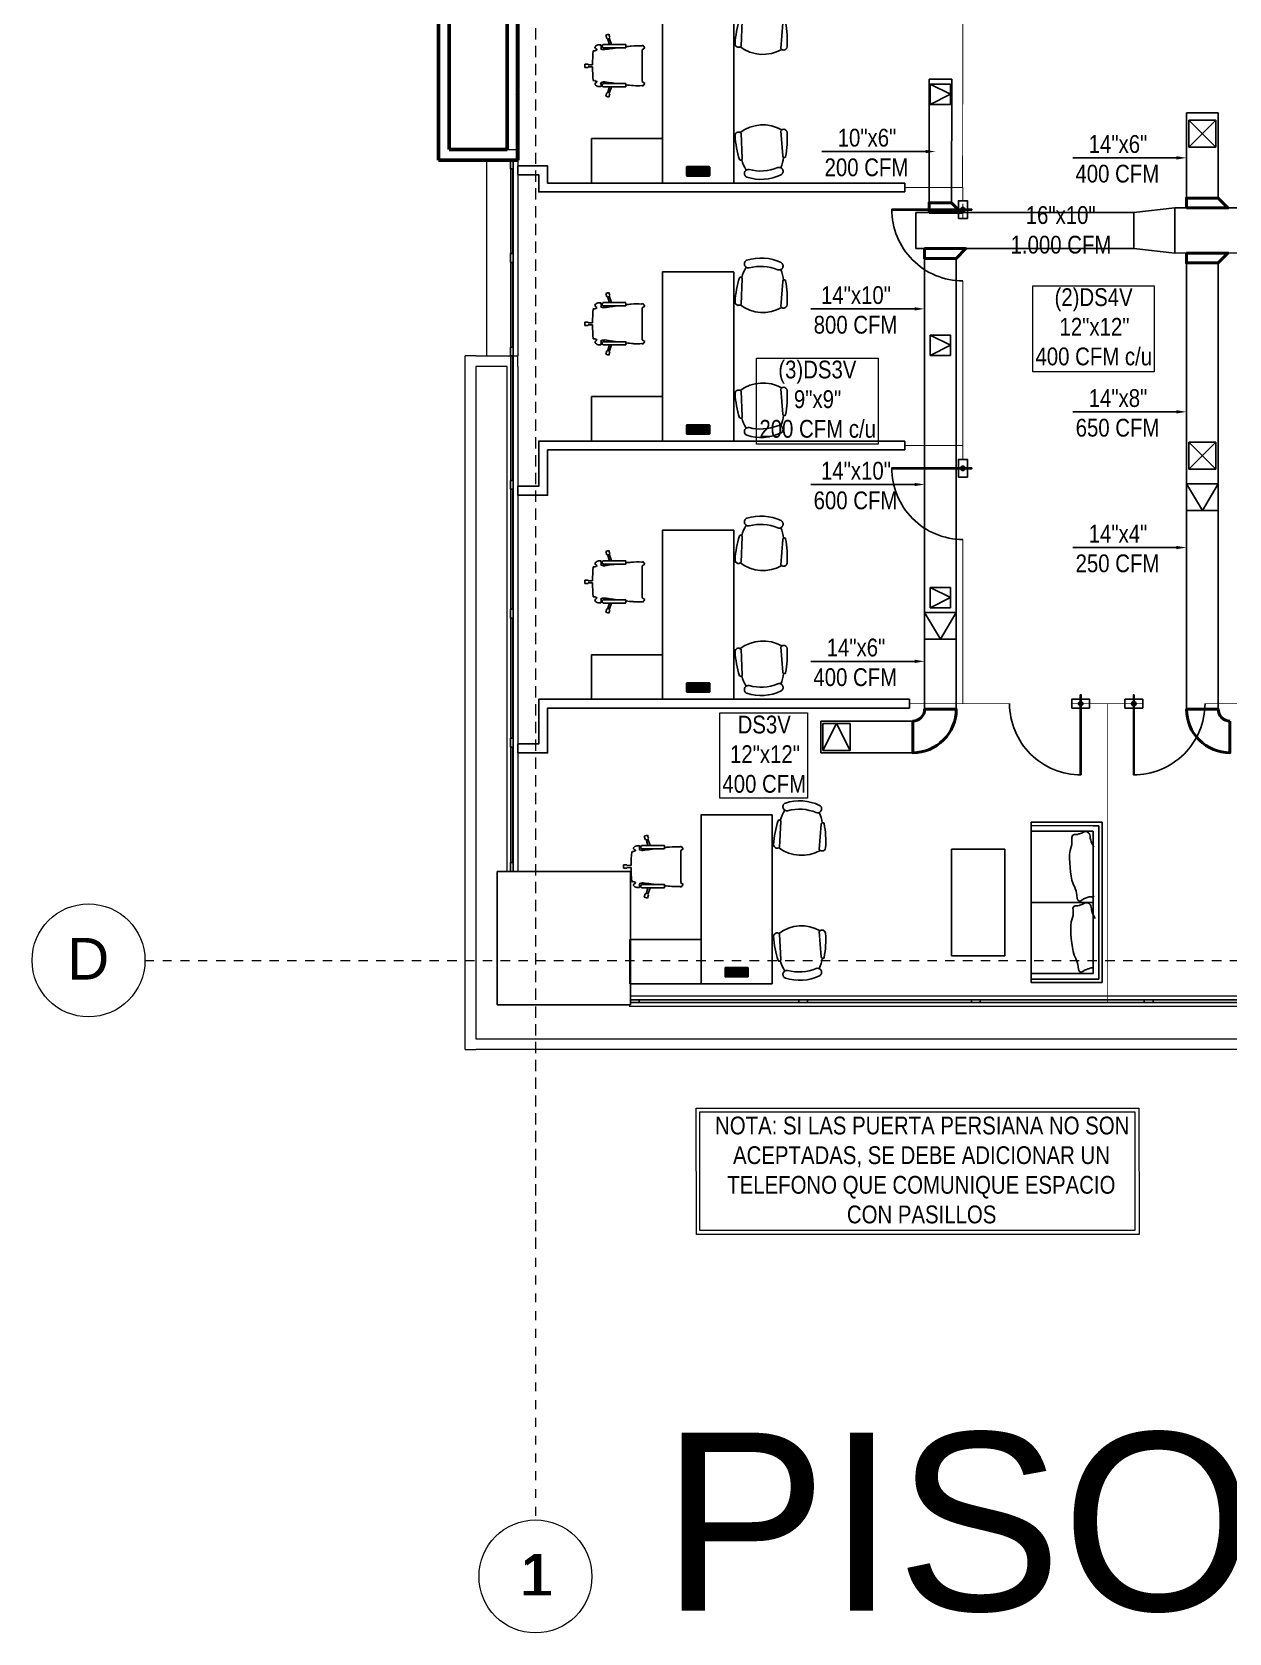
# Model space of a CAD drawing. Header units: inches. Extents: x -3 to 209, y -384 to 20.
# Drawn here: x 121.49 to 134.95, y -209.43 to -191.43 of the extents above; entities that cross this region are included whole.
import ezdxf
from ezdxf import colors
from ezdxf.entities.mleader import LeaderData, LeaderLine
from ezdxf.math import Vec2, Vec3

# ---------------------------------------------------------------- set-up
doc = ezdxf.new("R2010")
doc.units = ezdxf.units.IN
doc.header["$MEASUREMENT"] = 0
for name, pattern in [('Grid Line', [0.022225, 0.0127, -0.003175, 0.003175, -0.003175]), ('Grid Line 1_2_', [0.022225, 0.0127, -0.003175, 0.003175, -0.003175]), ('HIDDEN2', [0.1875, 0.125, -0.0625])]:
    doc.linetypes.add(name, pattern=pattern)
for name, color, linetype, lineweight in [('A-GLAZ-CURT', 253, 'Continuous', 9), ('A-GLAZ-CWMG', 253, 'Continuous', 9), ('A-WALL-PATT', 253, 'Continuous', 50), ('HVAC -Textos Rejillas', 2, 'Continuous', 9), ('HVAC -Textos Suministro', 7, 'Continuous', 9), ('HVAC Suministro', 5, 'Continuous', 40), ('S-COLS', 6, 'Continuous', 13), ('S-GRID', 253, 'Continuous', 9), ('S-GRID-IDEN', 253, 'Continuous', 9)]:
    doc.layers.add(name, color=color, linetype=linetype, lineweight=lineweight)
for name, color, linetype in [('A-WALL', 253, 'Continuous'), ('Arquitectura', 251, 'Continuous'), ('BASE PLAN$0$NBS-DARK', 253, 'Continuous'), ('BASE PLAN$0$NBS-HEAVY', 253, 'Continuous'), ('BASE PLAN$0$NDS-DOORS', 253, 'Continuous'), ('HVAC-Rejillas', 2, 'HIDDEN2'), ('HVAC-Suministro', 170, 'Continuous'), ('NFF-FURN', 253, 'Continuous')]:
    doc.layers.add(name, color=color, linetype=linetype)
doc.styles.add('Arial', font='arial.ttf', dxfattribs={"height": 0.225})
doc.styles.add('Arial Narrow', font='ARIALN.TTF', dxfattribs={"height": 0.00295})
doc.styles.add('Arial_1', font='arial.ttf', dxfattribs={"height": 0.553237})
doc.styles.get("Standard").update_dxf_attribs({"font": 'arial.ttf'})

# ---------------------------------------------------------------- blocks, each defined once
blk = doc.blocks.new('DS3')
at = {"linetype": 'ByBlock', "lineweight": -2, "ltscale": 25}
for p, q in [((-0.0127, 0.0127), (0, -0.0127)), ((-0.0127, -0.0127), (-0.0127, 0.0127)), ((-0.0127, 0.0127), (0.0127, 0.0127)), ((0, -0.0127), (0.0127, 0.0127)), ((0.0127, 0.0127), (0.0127, -0.0127)), ((0.0127, -0.0127), (-0.0127, -0.0127))]:
    blk.add_line(p, q, dxfattribs=at)
blk = doc.blocks.new('ds')
at = {"linetype": 'ByBlock', "lineweight": -2}
for p, q in [((-0.0127, -0.0127), (0.0127, 0.0127)), ((-0.0127, 0.0127), (0.0127, -0.0127)), ((-0.0127, -0.0127), (-0.0127, 0.0127)), ((-0.0127, 0.0127), (0.0127, 0.0127)), ((0.0127, 0.0127), (0.0127, -0.0127)), ((0.0127, -0.0127), (-0.0127, -0.0127))]:
    blk.add_line(p, q, dxfattribs=at)
blk = doc.blocks.new('*U61')
blk.add_lwpolyline([(-0.182, -0.0566), (-0.182, 0), (0, 0), (0.0566, -0.0566), (-0.182, -0.0566)])
blk = doc.blocks.new('*U112')
blk.add_lwpolyline([(-0.13, -0.0566), (-0.13, 0), (0, 0), (0.0566, -0.0566), (-0.13, -0.0566)])
blk = doc.blocks.new('08-Prisma_Desk with credenza support_160cm credenza unit - PM77-530586-ELECTRICAL FLOOR PLAN LEVEL 100')
at = {"layer": 'NFF-FURN', "linetype": 'ByBlock', "lineweight": -2}
for p, q in [((-0.852, 0.398), (-0.852, -0.398)), ((1.048, 0.4), (-0.85, 0.4)), ((1.05, 0.4), (1.048, 0.4)), ((1.05, 0.4), (1.05, -1.2)), ((0.866, 0.125), (0.866, -0.125)), ((0.967, 0.13), (0.871, 0.13)), ((0.879, -0.116), (0.879, 0.117)), ((0.88, 0.117), (0.958, 0.117)), ((0.881, 0.101), (0.881, 0.1)), ((0.881, 0.1), (0.958, 0.1)), ((0.881, 0.1), (0.888, 0.1)), ((0.881, -0.1), (0.881, 0.1)), ((0.957, 0.102), (0.882, 0.102)), ((0.888, -0.1), (0.888, 0.1)), ((0.89, 0.117), (0.948, 0.117)), ((0.89, 0.1), (0.898, 0.1)), ((0.89, -0.1), (0.89, 0.1)), ((0.898, 0.1), (0.898, -0.1)), ((0.9, 0.1), (0.908, 0.1)), ((0.9, -0.1), (0.9, 0.1)), ((0.908, -0.1), (0.908, 0.1)), ((0.91, 0.1), (0.918, 0.1)), ((0.91, -0.1), (0.91, 0.1)), ((0.918, -0.1), (0.918, 0.1)), ((0.92, 0.1), (0.928, 0.1)), ((0.92, -0.1), (0.92, 0.1)), ((0.928, -0.1), (0.928, 0.1)), ((0.93, 0.1), (0.938, 0.1)), ((0.93, -0.1), (0.93, 0.1)), ((0.938, -0.1), (0.938, 0.1)), ((0.94, 0.1), (0.948, 0.1)), ((0.94, -0.1), (0.94, 0.1)), ((0.948, -0.1), (0.948, 0.1)), ((0.95, 0.1), (0.958, 0.1)), ((0.95, -0.1), (0.95, 0.1)), ((0.958, 0.1), (0.958, 0.101)), ((0.958, 0.1), (0.958, -0.1)), ((0.959, 0.117), (0.959, -0.116)), ((0.972, -0.125), (0.972, 0.125)), ((0.871, -0.13), (0.967, -0.13)), ((0.958, -0.117), (0.88, -0.117)), ((0.958, -0.1), (0.881, -0.1)), ((0.881, -0.1), (0.881, -0.101)), ((0.888, -0.1), (0.881, -0.1)), ((0.882, -0.102), (0.957, -0.102)), ((0.898, -0.1), (0.89, -0.1)), ((0.948, -0.116), (0.89, -0.116)), ((0.908, -0.1), (0.9, -0.1)), ((0.918, -0.1), (0.91, -0.1)), ((0.928, -0.1), (0.92, -0.1)), ((0.938, -0.1), (0.93, -0.1)), ((0.948, -0.1), (0.94, -0.1)), ((0.958, -0.1), (0.95, -0.1)), ((0.958, -0.101), (0.958, -0.1)), ((-0.85, -0.4), (1.048, -0.4)), ((0.55, -0.4), (0.55, -1.2)), ((0.55, -1.2), (1.05, -1.2))]:
    blk.add_line(p, q, dxfattribs=at)
for centre, radius, start, end in [((-0.85, 0.398), 0.002, 90, 180), ((0.871, 0.125), 0.005, 90, 180), ((0.88, 0.117), 0.001, 90, 180), ((0.882, 0.101), 0.00097, 90, 180), ((0.939, 0.099), 0.0537, 162.5466, 176.8939), ((0.89, 0.115), 0.002, 90, 162.5466), ((0.948, 0.115), 0.002, 17.4534, 90), ((0.899, 0.099), 0.0537, 3.2156, 17.4534), ((0.957, 0.101), 0.000963, 0, 90), ((0.958, 0.117), 0.001, 0, 90), ((0.967, 0.125), 0.005, 0, 90), ((0.871, -0.125), 0.005, 180, 270), ((0.88, -0.116), 0.001, 180, 270), ((0.882, -0.101), 0.00097, 180, 270), ((0.939, -0.099), 0.0537, 183.1061, 197.4534), ((0.89, -0.115), 0.002, 197.4534, 270), ((0.948, -0.115), 0.002, 270, 342.5466), ((0.899, -0.099), 0.0537, 342.5466, 356.7844), ((0.957, -0.101), 0.000963, 270, 0), ((0.958, -0.116), 0.001, 270, 0), ((0.967, -0.125), 0.005, 270, 0), ((-0.85, -0.398), 0.002, 180, 270)]:
    blk.add_arc(centre, radius, start, end, dxfattribs=at)
blk = doc.blocks.new('Knoll_Studio_Maran_Gigi_Swivel_Chair - SILLA OPERATIVA-512289-ELECTRICAL FLOOR PLAN LEVEL 100')
at = {"layer": 'NFF-FURN', "linetype": 'ByBlock', "lineweight": -2}
for p, q in [((0.019, 0.365), (-0.019, 0.365)), ((-0.019, 0.365), (-0.019, 0.327)), ((0.019, 0.327), (0.019, 0.365)), ((-0.235, 0.215), (-0.235, 0.186)), ((-0.229, 0.184), (-0.229, 0.164)), ((-0.229, 0.181), (-0.229, 0.184)), ((-0.211, 0.164), (-0.211, 0.184)), ((-0.211, 0.184), (-0.211, 0.179)), ((-0.179, 0.231), (-0.185, 0.229)), ((-0.168, 0.272), (-0.17, 0.263)), ((-0.17, 0.263), (-0.168, 0.254)), ((-0.019, 0.327), (-0.011, 0.327)), ((-0.011, 0.327), (-0.012, 0.279)), ((0.011, 0.279), (0.011, 0.327)), ((0.011, 0.327), (0.019, 0.327)), ((0.169, 0.263), (0.168, 0.272)), ((0.168, 0.254), (0.169, 0.263)), ((0.185, 0.229), (0.178, 0.231)), ((0.211, 0.184), (0.211, 0.164)), ((0.211, 0.179), (0.211, 0.184)), ((0.229, 0.164), (0.229, 0.184)), ((0.229, 0.184), (0.229, 0.182)), ((0.235, 0.186), (0.235, 0.215)), ((-0.342, 0.131), (-0.353, 0.095)), ((-0.353, 0.095), (-0.317, 0.083)), ((-0.305, 0.119), (-0.342, 0.131)), ((-0.317, 0.083), (-0.314, 0.091)), ((-0.314, 0.091), (-0.238, 0.065)), ((-0.307, 0.111), (-0.305, 0.119)), ((-0.238, 0.09), (-0.307, 0.111)), ((-0.238, 0.163), (-0.238, -0.096)), ((-0.238, 0.065), (-0.238, 0.09)), ((-0.201, -0.096), (-0.201, 0.163)), ((-0.192, 0.076), (-0.201, 0.078)), ((-0.201, 0.078), (-0.201, 0.052)), ((-0.201, 0.052), (-0.196, 0.051)), ((-0.201, 0.02), (-0.201, -0.096)), ((0.201, 0.078), (0.192, 0.076)), ((0.196, 0.051), (0.201, 0.052)), ((0.201, 0.163), (0.201, -0.096)), ((0.201, 0.052), (0.201, 0.078)), ((0.201, -0.096), (0.201, 0.019)), ((0.238, -0.096), (0.238, 0.163)), ((0.307, 0.111), (0.238, 0.09)), ((0.238, 0.065), (0.314, 0.091)), ((0.238, 0.09), (0.238, 0.065)), ((0.342, 0.131), (0.305, 0.119)), ((0.305, 0.119), (0.307, 0.111)), ((0.314, 0.091), (0.317, 0.083)), ((0.317, 0.083), (0.353, 0.095)), ((0.353, 0.095), (0.342, 0.131)), ((-0.223, -0.275), (-0.23, -0.285)), ((-0.23, -0.285), (-0.2, -0.307)), ((-0.2, -0.307), (-0.179, -0.278)), ((0.179, -0.278), (0.2, -0.307)), ((0.2, -0.307), (0.23, -0.285)), ((0.23, -0.285), (0.223, -0.275))]:
    blk.add_line(p, q, dxfattribs=at)
for centre, radius, start, end in [((-0.176, 0.204), 0.0596, 125.8266, 169.9132), ((-0.217, 0.202), 0.0235, 221.6147, 240.9369), ((-0.22, 0.147), 0.0379, 76.9383, 103.0617), ((-0.22, 0.147), 0.0379, 76.9383, 103.0617), ((-0.214, 0.223), 0.0297, 12.0879, 83.942), ((-0.216, 0.206), 0.0275, 279.1465, 322.3952), ((-0.256, 0.149), 0.0736, 354.9618, 33.3944), ((-0.305, 0.304), 0.146, 329.9686, 340.0887), ((0, -1.631), 1.91, 90.3494, 95.037), ((0, -1.631), 1.91, 84.963, 89.6566), ((0.305, 0.304), 0.146, 199.9113, 210.0314), ((0.255, 0.149), 0.0736, 146.6056, 185.0382), ((0.214, 0.223), 0.0297, 96.058, 167.9121), ((0.216, 0.206), 0.0275, 217.6048, 261.0266), ((0.176, 0.204), 0.0596, 10.0868, 54.1734), ((0.22, 0.147), 0.0379, 76.9383, 103.0617), ((0.22, 0.147), 0.0379, 76.9383, 103.0617), ((0.217, 0.202), 0.0235, 299.2917, 318.3853), ((-0.219, -0.012), 0.176, 92.9937, 95.9693), ((-0.219, -0.012), 0.176, 83.9667, 87.4173), ((-11.023, 1.732), 10.957, 351.0091, 351.2256), ((-11.023, 1.732), 10.957, 351.1711, 351.303), ((-11.023, 1.732), 10.957, 351.2256, 351.6577), ((11.023, 1.732), 10.957, 188.3423, 188.7562), ((11.023, 1.732), 10.957, 188.697, 188.8289), ((11.023, 1.732), 10.957, 188.7562, 188.9937), ((0.219, -0.012), 0.176, 92.5827, 96.0333), ((0.219, -0.012), 0.176, 84.0307, 87.0063), ((-0.219, 0.079), 0.176, 263.9667, 271.3506), ((0.477, -0.226), 0.702, 176.2429, 183.9824), ((3.303, -0.465), 3.537, 174.02, 175.3707), ((-0.219, 0.079), 0.176, 271.3506, 275.9693), ((-0.219, 0.079), 0.176, 271.3395, 275.9693), ((0.219, 0.079), 0.176, 264.0307, 269.7778), ((0.219, 0.079), 0.176, 264.0307, 268.6337), ((-3.303, -0.465), 3.537, 5.061, 5.98), ((0.219, 0.079), 0.176, 269.7778, 276.0333), ((-0.478, -0.226), 0.702, 356.0176, 5.9332), ((0, 14.905), 15.185, 269.3238, 270.6762)]:
    blk.add_arc(centre, radius, start, end, dxfattribs=at)
blk = doc.blocks.new('zw$65C2')
at = {"layer": 'NFF-FURN', "linetype": 'ByBlock', "lineweight": -2, "extrusion": (0, 0, -1)}
for points in [[(556, 197, -0.300719), (526, -269)], [(527, 258, -0.198888), (553, 245, -0.347278), (556, 197)], [(527, 258, -0.198158), (553, 245, -0.414966), (550, 190), (546, 187)], [(254, 241, -0.062864), (527, 258)], [(254, 241, -0.062864), (527, 258)], [(262, 209), (255, 211), (250, 215, -0.415881), (251, 240), (254, 241)], [(247, 219, -0.335448), (251, 240), (254, 241)], [(130, 186, -0.084773), (247, 219)], [(50, 190), (54, 196), (60, 202, -0.415301), (123, 198, -0.275335), (131, 153)], [(50, 190), (54, 196), (60, 202, -0.415301), (123, 198), (127, 192), (130, 186)], [(24, -195, -0.190618), (50, 190)], [(24, -195, -0.190618), (50, 190)], [(110, -169, -0.163773), (131, 153)], [(110, -169, -0.260185), (95, -211, -0.41472), (31, -207), (27, -201), (24, -195)], [(526, -269, -0.360765), (518, -318, -0.197378), (490, -327)], [(519, -260), (522, -263, -0.414852), (518, -318, -0.197378), (490, -327)], [(490, -327, -0.062793), (221, -277)], [(490, -327, -0.062793), (221, -277)], [(221, -277), (219, -275, -0.415432), (221, -250), (227, -247), (233, -246)], [(221, -277), (219, -275, -0.379395), (219, -252)], [(219, -252, -0.064311), (103, -202)], [(103, -202), (99, -206), (95, -211, -0.41472), (31, -207), (27, -201), (24, -195)]]:
    blk.add_lwpolyline(points, format="xyb", dxfattribs=at)
for points in [[(546, 187), (262, 209)], [(546, 187), (546, 187)], [(527, 258), (527, 258)], [(254, 241), (254, 241)], [(50, 190), (50, 190)], [(131, 153), (131, 153)], [(110, -169), (110, -169)], [(519, -260), (233, -246)], [(519, -260), (519, -260)], [(490, -327), (490, -327)], [(221, -277), (221, -277)], [(24, -195), (24, -195)]]:
    blk.add_lwpolyline(points, dxfattribs=at)
blk = doc.blocks.new('zw$29BC')
at = {"layer": 'NFF-FURN', "linetype": 'ByBlock', "lineweight": -2, "yscale": 0.001, "zscale": 0.001}
for p, xscale in [((-2.056, 0.343), -0.001), ((-0.04, 0.343), 0.001)]:
    blk.add_blockref('zw$65C2', p, dxfattribs=dict(at, xscale=xscale))
at = {"layer": 'NFF-FURN', "linetype": 'ByBlock', "lineweight": -2}
blk.add_blockref('08-Prisma_Desk with credenza support_160cm credenza unit - PM77-530586-ELECTRICAL FLOOR PLAN LEVEL 100', (-1.048, -0.4), dxfattribs=at)
at = {"layer": 'NFF-FURN', "linetype": 'ByBlock', "lineweight": -2, "rotation": 180}
blk.add_blockref('Knoll_Studio_Maran_Gigi_Swivel_Chair - SILLA OPERATIVA-512289-ELECTRICAL FLOOR PLAN LEVEL 100', (-1.317, -1.308), dxfattribs=at)
blk = doc.blocks.new('Grid - Grid Head - Circle-V29-COMUNICACIONES PISO 4 AVA')
at = {"layer": 'S-GRID-IDEN', "linetype": 'ByBlock', "lineweight": -2}
blk.add_circle((0, 0), 0.00635, dxfattribs=at)
blk = doc.blocks.new('BASE PLAN$0$GLASSDOORSWING1')
at = {"layer": 'BASE PLAN$0$NDS-DOORS', "linetype": 'ByBlock', "lineweight": -2}
for points in [[(525015, 485072), (525025, 485072), (525025, 485972), (525015, 485972)], [(524920, 485222), (525120, 485222), (525120, 485122), (524920, 485122)]]:
    blk.add_lwpolyline(points, close=True, dxfattribs=at)
blk.add_circle((525020, 485172), 25, dxfattribs=at)
blk.add_arc((525020, 485172), 800, 89.6419, 180, dxfattribs=at)
blk = doc.blocks.new('SOFA 3')
at = {"layer": 'NFF-FURN', "linetype": 'ByBlock', "lineweight": -2}
for p, q in [((0, 0), (0, -799)), ((5, 0), (0, 0)), ((0, 0), (0, 0)), ((5, 0), (4, 0)), ((40, 0), (5, 0)), ((40, 0), (40, -760)), ((102, 0), (40, 0)), ((102, -697), (102, 0)), ((1702, 0), (1700, 0)), ((1702, 0), (1702, -697)), ((1702, 0), (1702, 0)), ((1702, 0), (1765, 0)), ((1765, 0), (1764, -698)), ((1805, 0), (1765, 0)), ((1805, 0), (1804, -800)), ((146, -533), (124, -544)), ((182, -528), (146, -533)), ((205, -525), (182, -528)), ((205, -525), (229, -520)), ((229, -520), (270, -505)), ((309, -486), (270, -505)), ((309, -486), (350, -473)), ((395, -464), (350, -473)), ((444, -457), (395, -464)), ((494, -451), (444, -457)), ((494, -451), (545, -447)), ((595, -446), (545, -447)), ((595, -446), (640, -446)), ((640, -446), (684, -451)), ((684, -451), (754, -472)), ((795, -473), (754, -472)), ((810, -473), (795, -473)), ((817, -473), (810, -473)), ((832, -470), (817, -473)), ((832, -470), (852, -477)), ((855, -480), (852, -477)), ((856, -482), (855, -480)), ((856, -482), (865, -497)), ((864, -527), (865, -511)), ((867, -539), (864, -527)), ((865, -511), (865, -497)), ((871, -548), (867, -539)), ((917, -547), (924, -530)), ((946, -520), (924, -530)), ((982, -515), (946, -520)), ((1005, -512), (982, -515)), ((1005, -512), (1029, -507)), ((1029, -507), (1071, -491)), ((1109, -472), (1071, -491)), ((1109, -472), (1151, -460)), ((1196, -451), (1151, -460)), ((1244, -444), (1196, -451)), ((1295, -438), (1244, -444)), ((1295, -438), (1346, -434)), ((1395, -433), (1346, -434)), ((1395, -433), (1441, -433)), ((1441, -433), (1485, -438)), ((1485, -438), (1554, -459)), ((1596, -460), (1554, -459)), ((1611, -459), (1596, -460)), ((1618, -459), (1611, -459)), ((1633, -457), (1618, -459)), ((1633, -457), (1653, -464)), ((1655, -467), (1653, -464)), ((1657, -469), (1655, -467)), ((1657, -469), (1665, -484)), ((1664, -514), (1665, -498)), ((1667, -525), (1664, -514)), ((1665, -498), (1665, -484)), ((1671, -535), (1667, -525)), ((1674, -546), (1671, -535)), ((1702, -697), (103, -698)), ((117, -560), (116, -565)), ((126, -583), (116, -565)), ((117, -560), (124, -544)), ((126, -583), (135, -596)), ((135, -596), (142, -606)), ((142, -606), (145, -614)), ((145, -614), (149, -625)), ((149, -625), (153, -635)), ((153, -635), (156, -645)), ((156, -645), (159, -656)), ((159, -656), (163, -666)), ((163, -666), (165, -677)), ((165, -677), (165, -693)), ((165, -693), (165, -707)), ((759, -700), (721, -719)), ((786, -687), (759, -700)), ((801, -684), (786, -687)), ((825, -679), (801, -684)), ((848, -676), (825, -679)), ((874, -559), (871, -548)), ((877, -569), (874, -559)), ((881, -580), (877, -569)), ((885, -590), (881, -580)), ((917, -547), (917, -552)), ((927, -570), (917, -552)), ((927, -570), (936, -583)), ((936, -583), (943, -593)), ((943, -593), (945, -601)), ((945, -601), (949, -611)), ((949, -611), (953, -622)), ((953, -622), (956, -632)), ((956, -632), (959, -643)), ((959, -643), (963, -652)), ((963, -652), (966, -664)), ((966, -664), (965, -680)), ((965, -680), (965, -694)), ((965, -694), (974, -709)), ((1560, -686), (1521, -706)), ((1586, -674), (1560, -686)), ((1601, -671), (1586, -674)), ((1625, -666), (1601, -671)), ((1648, -663), (1625, -666)), ((1677, -556), (1674, -546)), ((1681, -566), (1677, -556)), ((1685, -577), (1681, -566)), ((1764, -698), (1764, -760)), ((1804, -800), (0, -799)), ((40, -760), (1764, -760))]:
    blk.add_line(p, q, dxfattribs=at)
for points in [[(1700, 0), (102, 0)], [(901, 0), (901, -698)]]:
    blk.add_lwpolyline(points, dxfattribs=at)
for centre, radius, start, end in [((103, -697), 0.5, 179.9859, 269.9859), ((846, -624), 51.8, 272.1249, 41.2023), ((1646, -611), 51.8, 272.1249, 41.2023)]:
    blk.add_arc(centre, radius, start, end, dxfattribs=at)

msp = doc.modelspace()

# ---------------------------------------------------------------- linework, layer by layer
at = {"layer": 'A-GLAZ-CURT', "lineweight": 18}
for p, q in [((126.899, -192.968), (126.874, -192.968)), ((126.874, -192.968), (126.874, -193.918)), ((126.899, -193.918), (126.899, -192.968)), ((126.874, -193.918), (126.899, -193.918)), ((126.899, -194.018), (126.874, -194.018)), ((126.874, -194.018), (126.874, -194.971)), ((126.899, -194.971), (126.899, -194.018)), ((126.874, -194.971), (126.899, -194.971)), ((126.899, -195.071), (126.874, -195.071)), ((126.874, -195.071), (126.874, -196.47)), ((126.899, -196.47), (126.899, -195.071)), ((126.874, -196.47), (126.899, -196.47)), ((126.899, -196.57), (126.874, -196.57)), ((126.874, -196.57), (126.874, -197.919)), ((126.899, -197.919), (126.899, -196.57)), ((126.874, -197.919), (126.899, -197.919)), ((126.899, -198.019), (126.874, -198.019)), ((126.874, -198.019), (126.874, -199.368)), ((126.899, -199.368), (126.899, -198.019)), ((126.874, -199.368), (126.899, -199.368)), ((126.899, -199.468), (126.874, -199.468)), ((126.874, -199.468), (126.874, -200.767)), ((126.899, -200.767), (126.899, -199.468)), ((126.874, -200.767), (126.899, -200.767)), ((130.113, -202.315), (128.32, -202.315)), ((128.32, -202.315), (128.32, -202.34)), ((128.32, -202.34), (130.113, -202.34)), ((130.113, -202.34), (130.113, -202.315)), ((132.056, -202.315), (130.213, -202.315)), ((130.213, -202.315), (130.213, -202.34)), ((130.213, -202.34), (132.056, -202.34)), ((132.056, -202.34), (132.056, -202.315)), ((133.999, -202.315), (132.156, -202.315)), ((132.156, -202.315), (132.156, -202.34)), ((132.156, -202.34), (133.999, -202.34)), ((133.999, -202.34), (133.999, -202.315)), ((135.942, -202.315), (134.099, -202.315)), ((134.099, -202.315), (134.099, -202.34)), ((134.099, -202.34), (135.942, -202.34))]:
    msp.add_line(p, q, dxfattribs=at)
at = {"layer": 'A-GLAZ-CWMG', "lineweight": 25, "extrusion": (0, 0, -1)}
for p, q in [((126.902, -192.868), (126.872, -192.868)), ((126.872, -192.868), (126.872, -192.968)), ((126.872, -192.968), (126.902, -192.968)), ((126.902, -192.968), (126.902, -192.868)), ((126.902, -193.918), (126.872, -193.918)), ((126.872, -193.918), (126.872, -194.018)), ((126.872, -194.018), (126.902, -194.018)), ((126.902, -194.018), (126.902, -193.918)), ((126.902, -196.47), (126.872, -196.47)), ((126.872, -196.47), (126.872, -196.57)), ((126.872, -196.57), (126.902, -196.57)), ((126.902, -196.57), (126.902, -196.47)), ((126.902, -197.919), (126.872, -197.919)), ((126.872, -197.919), (126.872, -198.019)), ((126.872, -198.019), (126.902, -198.019)), ((126.902, -198.019), (126.902, -197.919)), ((126.902, -199.368), (126.872, -199.368)), ((126.872, -199.368), (126.872, -199.468)), ((126.902, -199.468), (126.902, -199.368)), ((126.872, -199.468), (126.902, -199.468)), ((130.213, -202.312), (130.113, -202.312)), ((130.113, -202.312), (130.113, -202.342)), ((130.113, -202.342), (130.213, -202.342)), ((130.213, -202.342), (130.213, -202.312)), ((132.156, -202.312), (132.056, -202.312)), ((132.056, -202.312), (132.056, -202.342)), ((132.056, -202.342), (132.156, -202.342)), ((132.156, -202.342), (132.156, -202.312)), ((134.099, -202.312), (133.999, -202.312)), ((133.999, -202.312), (133.999, -202.342)), ((133.999, -202.342), (134.099, -202.342)), ((134.099, -202.342), (134.099, -202.312))]:
    msp.add_line(p, q, dxfattribs=at)
at = {"layer": 'A-GLAZ-CWMG'}
for p, q in [((126.872, -192.968), (126.872, -193.918)), ((126.902, -192.968), (126.902, -193.918)), ((126.872, -194.018), (126.872, -194.971)), ((126.902, -194.018), (126.902, -194.971)), ((126.872, -195.071), (126.872, -196.47)), ((126.902, -195.071), (126.902, -196.47)), ((126.872, -196.57), (126.872, -197.919)), ((126.902, -196.57), (126.902, -197.919)), ((126.872, -198.019), (126.872, -199.368)), ((126.902, -198.019), (126.902, -199.368)), ((126.872, -199.468), (126.872, -200.767)), ((126.902, -199.468), (126.902, -200.767)), ((130.113, -202.312), (128.32, -202.312)), ((130.113, -202.342), (128.32, -202.342)), ((132.056, -202.312), (130.213, -202.312)), ((132.056, -202.342), (130.213, -202.342)), ((133.999, -202.312), (132.156, -202.312)), ((133.999, -202.342), (132.156, -202.342)), ((135.942, -202.312), (134.099, -202.312)), ((135.942, -202.342), (134.099, -202.342))]:
    msp.add_line(p, q, dxfattribs=at)
at = {"layer": 'A-GLAZ-CWMG', "lineweight": 25}
for p, q in [((126.902, -194.971), (126.872, -194.971)), ((126.872, -194.971), (126.872, -195.071)), ((126.872, -195.071), (126.902, -195.071)), ((126.902, -195.071), (126.902, -194.971)), ((126.902, -200.767), (126.872, -200.767)), ((126.872, -200.767), (126.872, -200.867)), ((126.872, -200.867), (126.902, -200.867)), ((126.902, -200.867), (126.902, -200.767)), ((128.32, -202.312), (128.22, -202.312)), ((128.22, -202.312), (128.22, -202.342)), ((128.22, -202.342), (128.32, -202.342)), ((128.32, -202.342), (128.32, -202.312))]:
    msp.add_line(p, q, dxfattribs=at)
at = {"layer": 'A-WALL', "lineweight": 50}
for p, q in [((126.061, -190.267), (126.061, -192.748)), ((126.181, -192.748), (126.181, -190.267)), ((126.836, -190.267), (126.836, -192.748)), ((126.956, -192.748), (126.956, -190.267)), ((126.061, -192.748), (126.061, -192.868)), ((126.836, -192.748), (126.181, -192.748)), ((126.956, -192.868), (126.956, -192.748)), ((126.061, -192.868), (126.936, -192.868)), ((126.936, -192.868), (126.956, -192.868)), ((126.936, -192.868), (126.956, -192.868))]:
    msp.add_line(p, q, dxfattribs=at)
at = {"layer": 'A-WALL', "lineweight": 18}
for p, q in [((126.936, -190.267), (126.936, -192.748)), ((126.836, -192.748), (126.936, -192.748)), ((126.936, -192.748), (126.936, -192.868)), ((126.956, -192.868), (126.956, -192.748))]:
    msp.add_line(p, q, dxfattribs=at)
at = {"layer": 'A-WALL', "lineweight": 9}
for p, q in [((126.606, -195.071), (126.606, -192.868)), ((126.956, -192.868), (126.956, -195.071)), ((126.363, -202.871), (126.363, -195.071)), ((126.483, -195.071), (126.363, -195.071)), ((126.483, -195.071), (126.872, -195.071)), ((126.902, -195.071), (126.956, -195.071)), ((126.956, -195.191), (126.956, -195.071)), ((126.483, -195.191), (126.483, -202.751)), ((126.836, -195.191), (126.483, -195.191)), ((126.836, -200.867), (126.836, -195.191)), ((126.956, -195.191), (126.956, -200.867)), ((128.221, -202.267), (143.645, -202.267)), ((128.21, -202.367), (128.21, -202.387)), ((143.645, -202.387), (128.21, -202.387)), ((126.363, -202.871), (126.483, -202.871)), ((126.483, -202.751), (143.645, -202.751)), ((143.765, -202.871), (126.483, -202.871))]:
    msp.add_line(p, q, dxfattribs=at)
at = {"layer": 'A-WALL-PATT', "linetype": 'Continuous', "lineweight": 9}
for p, q in [((126.946, -191.568), (126.956, -191.568)), ((126.949, -192.146), (126.936, -192.124)), ((126.946, -192.786), (126.956, -192.786))]:
    msp.add_line(p, q, dxfattribs=at)
at = {"layer": 'BASE PLAN$0$NBS-DARK', "const_width": 0.01}
for points in [[(131.956, -193.176), (131.96, -191.324)], [(131.306, -193.176), (131.956, -193.176)], [(131.31, -193.176), (131.96, -193.176)], [(131.96, -193.326), (131.96, -193.176)], [(131.96, -193.358), (131.96, -193.526)], [(131.96, -194.226), (131.96, -196.233)], [(131.96, -195.633), (131.96, -195.484)], [(131.306, -196.078), (131.956, -196.078)], [(131.96, -197.133), (131.96, -198.98)], [(131.36, -198.98), (132.486, -198.98)], [(133.186, -198.98), (133.584, -198.98)], [(133.584, -198.98), (133.584, -202.333)], [(133.983, -198.98), (133.584, -198.98)], [(137.88, -198.98), (134.683, -198.98)]]:
    msp.add_lwpolyline(points, dxfattribs=at)
at = {"layer": 'BASE PLAN$0$NBS-HEAVY'}
for p, q in [((131.306, -193.226), (131.306, -193.126)), ((131.306, -196.128), (131.306, -196.028)), ((131.36, -199.03), (131.36, -198.93))]:
    msp.add_line(p, q, dxfattribs=at)
for points in [[(131.306, -193.226), (127.19, -193.226), (127.19, -193.033), (126.956, -193.033), (126.956, -192.933), (127.29, -192.933), (127.29, -193.126), (131.306, -193.126)], [(131.306, -196.028), (127.19, -196.028), (127.19, -196.536), (126.956, -196.536), (126.956, -196.636), (127.29, -196.636), (127.29, -196.128), (131.306, -196.128)], [(131.36, -198.93), (127.19, -198.93), (127.19, -199.434), (126.956, -199.434), (126.956, -199.534), (127.29, -199.534), (127.29, -199.03), (131.36, -199.03)]]:
    msp.add_lwpolyline(points, dxfattribs=at)
at = {"layer": 'HVAC -Textos Rejillas'}
for points in [[(133.941, -204.949), (128.963, -204.949), (128.962, -203.53), (133.94, -203.53)], [(133.894, -204.905), (129.003, -204.905), (129.003, -203.57), (133.894, -203.57)]]:
    msp.add_lwpolyline(points, close=True, dxfattribs=at)
at = {"layer": 'HVAC -Textos Suministro'}
for points in [[(134.113, -195.25), (132.747, -195.25), (132.747, -194.282), (134.113, -194.282)], [(131.006, -196.064), (129.64, -196.064), (129.64, -195.096), (131.006, -195.096)], [(130.212, -200.044), (129.226, -200.044), (129.226, -199.083), (130.212, -199.083)]]:
    msp.add_lwpolyline(points, close=True, dxfattribs=at)
at = {"layer": 'HVAC Suministro'}
for points in [[(131.396, -199.176), (131.396, -199.532, 0.414214), (131.885, -199.043), (131.529, -199.043, -0.414214)], [(134.964, -199.176), (134.964, -199.532, -0.414214), (134.475, -199.043), (134.831, -199.043, 0.414214)]]:
    msp.add_lwpolyline(points, format="xyb", close=True, dxfattribs=at)
at = {"layer": 'HVAC-Suministro'}
for p, q in [((131.58, -191.96), (131.579, -193.347)), ((131.58, -191.96), (131.707, -191.96)), ((131.834, -191.96), (131.707, -191.96)), ((131.834, -191.96), (131.833, -193.347)), ((134.475, -192.336), (134.653, -192.336)), ((134.475, -192.336), (134.475, -193.295)), ((134.831, -192.336), (134.653, -192.336)), ((134.831, -192.336), (134.83, -193.295)), ((134.475, -193.295), (134.653, -193.295)), ((134.83, -193.295), (134.653, -193.295)), ((131.429, -193.457), (133.882, -193.456)), ((131.429, -193.457), (131.429, -193.66)), ((131.579, -193.347), (131.706, -193.347)), ((131.833, -193.347), (131.706, -193.347)), ((133.882, -193.456), (133.882, -193.659)), ((134.342, -193.405), (138.256, -193.404)), ((134.342, -193.405), (134.342, -193.659)), ((131.429, -193.864), (131.429, -193.66)), ((133.882, -193.862), (133.882, -193.659)), ((134.342, -193.913), (134.342, -193.659)), ((131.429, -193.864), (133.882, -193.862)), ((131.529, -199.043), (131.529, -193.974)), ((131.529, -193.974), (131.706, -193.974)), ((131.884, -193.974), (131.706, -193.974)), ((131.885, -199.043), (131.884, -193.974)), ((134.342, -193.913), (138.257, -193.912)), ((134.475, -199.043), (134.475, -194.024)), ((134.475, -194.024), (134.653, -194.024)), ((134.83, -194.024), (134.653, -194.024)), ((134.831, -199.043), (134.83, -194.024)), ((131.529, -199.043), (131.707, -199.043)), ((131.885, -199.043), (131.707, -199.043)), ((134.475, -199.043), (134.653, -199.043)), ((134.831, -199.043), (134.653, -199.043)), ((131.396, -199.176), (130.361, -199.177)), ((130.361, -199.177), (130.361, -199.355)), ((131.396, -199.176), (131.396, -199.354)), ((130.361, -199.532), (130.361, -199.355)), ((131.396, -199.532), (131.396, -199.354)), ((131.396, -199.532), (130.361, -199.532))]:
    msp.add_line(p, q, dxfattribs=at)
msp.add_lwpolyline([(134.342, -193.405), (133.882, -193.456), (133.882, -193.862), (134.342, -193.913)], close=True, dxfattribs=at)
for points in [[(134.475, -196.509), (134.831, -196.509), (134.831, -196.809), (134.475, -196.809), (134.475, -196.509), (134.653, -196.809), (134.831, -196.509)], [(131.529, -197.955), (131.884, -197.955), (131.884, -198.255), (131.529, -198.255), (131.529, -197.955), (131.707, -198.255), (131.884, -197.955)]]:
    msp.add_lwpolyline(points, dxfattribs=at)
at = {"layer": 'NFF-FURN'}
for p, q in [((131.833, -201.815), (131.833, -200.615)), ((131.833, -200.615), (132.432, -200.615)), ((132.432, -200.615), (132.432, -201.815)), ((132.432, -201.815), (131.833, -201.815))]:
    msp.add_line(p, q, dxfattribs=at)
at = {"layer": 'S-COLS', "lineweight": 25}
for p, q in [((128.221, -200.867), (126.721, -200.867)), ((126.721, -200.867), (126.721, -202.367)), ((128.221, -202.367), (128.221, -200.867)), ((126.721, -202.367), (128.221, -202.367))]:
    msp.add_line(p, q, dxfattribs=at)
at = {"layer": 'S-GRID', "linetype": 'Grid Line 1_2_'}
for p, q in [((127.153, -161.012), (127.153, -208.16)), ((122.761, -201.867), (192.072, -201.867)), ((122.761, -201.867), (192.072, -201.867))]:
    msp.add_line(p, q, dxfattribs=at)
at = {"layer": 'S-GRID', "linetype": 'Grid Line'}
for p, q in [((127.154, -161.012), (127.154, -208.16)), ((127.153, -162.785), (127.153, -205.178)), ((122.761, -201.867), (192.072, -201.867)), ((123.567, -201.867), (190.878, -201.867))]:
    msp.add_line(p, q, dxfattribs=at)

# ---------------------------------------------------------------- block references
at = {"layer": 'BASE PLAN$0$NDS-DOORS'}
for p, xscale, yscale, zscale, rotation in [((617.132, -718.446), 0.00099999999998523, 0.00099999999998523, 0.00099999999998523, 90), ((617.132, -721.354), 0.00099999999998523, 0.00099999999998523, 0.00099999999998523, 90), ((-391.735, 286.192), -0.0009999999999852297, 0.0009999999999852297, 0.0009999999999852297, 180), ((-391.735, 286.192), -0.0009999999999852297, 0.0009999999999852297, 0.0009999999999852297, 180), ((658.903, 286.192), 0.0009999999999852297, 0.0009999999999852297, 0.0009999999999852297, 179.9999999999933), ((658.903, 286.192), 0.0009999999999852297, 0.0009999999999852297, 0.0009999999999852297, 179.9999999999933)]:
    msp.add_blockref('BASE PLAN$0$GLASSDOORSWING1', p, dxfattribs=dict(at, xscale=xscale, yscale=yscale, zscale=zscale, rotation=rotation))
at = {"layer": 'HVAC Suministro', "xscale": 1.953866694221574, "yscale": 1.953866694221574, "zscale": 1.953866694221574}
for name, p in [('*U61', (134.83, -193.295)), ('*U112', (131.833, -193.347))]:
    msp.add_blockref(name, p, dxfattribs=at)
at = {"layer": 'HVAC Suministro', "xscale": -1.953866694221574, "yscale": 1.953866694221574, "zscale": 1.953866694221574, "rotation": 180}
for p in [(131.884, -193.974), (134.83, -194.024)]:
    msp.add_blockref('*U61', p, dxfattribs=at)
at = {"layer": 'HVAC-Rejillas', "zscale": 9}
for p, xscale, yscale, rotation in [((131.707, -192.128), 9, 9, 90), ((131.707, -194.95), 9, 9, 90), ((131.707, -197.788), 9, 9, 90), ((130.539, -199.355), 12, 12, 180)]:
    msp.add_blockref('DS3', p, dxfattribs=dict(at, xscale=xscale, yscale=yscale, rotation=rotation))
at = {"layer": 'HVAC-Rejillas', "xscale": 12, "yscale": 12, "zscale": 12}
for p in [(134.653, -192.572), (134.653, -196.192)]:
    msp.add_blockref('ds', p, dxfattribs=at)
at = {"layer": 'NFF-FURN', "rotation": 270}
for p in [(129.382, -193.124), (129.382, -196.026), (129.382, -198.928), (129.815, -202.13)]:
    msp.add_blockref('zw$29BC', p, dxfattribs=at)
at = {"layer": 'NFF-FURN', "xscale": 0.0009999999999852302, "yscale": 0.0009999999999852302, "zscale": 0.0009999999999852302, "rotation": 90}
msp.add_blockref('SOFA 3', (132.727, -202.117), dxfattribs=at)

# ---------------------------------------------------------------- texts
at = {"layer": 'Arquitectura', "color": 1, "insert": (128.569, -207.178), "char_height": 2, "attachment_point": 1}
msp.add_mtext_dynamic_manual_height_columns('PISO 5', width=20.42695, gutter_width=1, heights=[0], dxfattribs=at)
at = {"layer": 'HVAC -Textos Rejillas', "insert": (129.086, -203.624), "char_height": 0.2, "width": 4.79758, "attachment_point": 1, "style": 'Arial Narrow'}
msp.add_mtext('\\pi0.087127;NOTA: SI LAS PUERTA PERSIANA NO SON \\P\\pi0.28897;ACEPTADAS, SE DEBE ADICIONAR UN \\P\\pi0.22335;TELEFONO QUE COMUNIQUE ESPACIO \\P\\pi1.5698;CON PASILLOS', dxfattribs=at)
at = {"layer": 'HVAC -Textos Suministro', "char_height": 0.2, "attachment_point": 1, "style": 'Arial Narrow'}
for s, insert, width in [('\\pi0.70163;10"x6" \\P\\pi0.55443;200 CFM', (129.85, -192.516), 2.02741), ('\\pi0.70163;14"x6" \\P\\pi0.55252;400 CFM', (132.673, -192.587), 2.02741), ('\\pi0.21845;16"x10" \\P\\pi0.048465;1.000 CFM', (132.448, -193.386), 1.18847), ('\\pi0.63792;14"x10" \\P\\pi0.55579;800 CFM', (129.726, -194.286), 2.02741), ('\\pi0.38596;(2)DS4V\\P\\pi0.44162;12"x12"\\P\\pi0.17129;400 CFM c/u', (132.605, -194.309), 1.6348), ('\\pi0.38596;(3)DS3V\\P\\pi0.56133;9"x9"\\P\\pi0.1732;200 CFM c/u', (129.498, -195.123), 1.6348), ('\\pi0.70163;14"x8" \\P\\pi0.55531;650 CFM', (132.673, -195.444), 2.02741), ('\\pi0.63792;14"x10" \\P\\pi0.55531;600 CFM', (129.726, -196.261), 2.02741), ('\\pi0.70163;14"x4" \\P\\pi0.55443;250 CFM', (132.673, -196.969), 2.02741), ('\\pi0.70163;14"x6" \\P\\pi0.55252;400 CFM', (129.726, -198.249), 2.02741), ('\\pi0.52763;DS3V\\P\\pi0.44162;12"x12"\\P\\pi0.35621;400 CFM', (128.899, -199.115), 1.6348)]:
    msp.add_mtext(s, dxfattribs=dict(at, insert=insert, width=width))
at = {"layer": 'S-GRID-IDEN', "attachment_point": 2, "line_spacing_factor": 0.938532, "bg_fill": 3, "box_fill_scale": 1.25, "bg_fill_color": 0, "bg_fill_transparency": 0}
for s, insert, char_height, width, style in [('D', (122.258, -201.629), 0.443, 0.52915, 'Arial_1'), ('1', (127.153, -208.541), 0.468, 0.43434, 'Arial')]:
    msp.add_mtext(s, dxfattribs=dict(at, insert=insert, char_height=char_height, width=width, style=style))

# ---------------------------------------------------------------- leaders
at = {"layer": 'HVAC -Textos Suministro'}
ml = msp.add_multileader_mtext('Standard', dxfattribs=at)
ml.set_content('', color=256)
ml.set_leader_properties()
ml.build(insert=Vec2(0, 0))
ml.multileader.update_dxf_attribs({"dogleg_length": 0.36, "arrow_head_size": 0.113})
ctx = ml.context
ctx.base_point, ctx.char_height, ctx.arrow_head_size, ctx.landing_gap_size, ctx.plane_origin, ctx.plane_x_axis, ctx.plane_y_axis = Vec3(130.372, -192.772), 0.113, 0.113, 0.0564, Vec3(126.076, -192.273), Vec3(-1, 0), Vec3(0, -1)
notes = []
notes.append((ctx, [(1, (1, 1, 0), (130.586, -192.772), (-1, 0), 0.214, [(0, [(131.653, -192.772)], 0, [])])]))
ctx.mtext.insert, ctx.mtext.text_direction, ctx.mtext.rotation, ctx.mtext.flow_direction = Vec3(130.316, -192.828), Vec3(-1, 0), 3.141593, 5
ml = msp.add_multileader_mtext('Standard', dxfattribs=at)
ml.set_content('', color=256)
ml.set_leader_properties()
ml.build(insert=Vec2(0, 0))
ml.multileader.update_dxf_attribs({"dogleg_length": 0.36, "arrow_head_size": 0.113})
ctx = ml.context
ctx.base_point, ctx.char_height, ctx.arrow_head_size, ctx.landing_gap_size, ctx.plane_origin, ctx.plane_x_axis, ctx.plane_y_axis = Vec3(133.195, -192.843), 0.113, 0.113, 0.0564, Vec3(128.898, -192.344), Vec3(-1, 0), Vec3(0, -1)
notes.append((ctx, [(1, (1, 1, 0), (133.409, -192.843), (-1, 0), 0.214, [(0, [(134.475, -192.843)], 0, [])])]))
ctx.mtext.insert, ctx.mtext.text_direction, ctx.mtext.rotation, ctx.mtext.flow_direction = Vec3(133.139, -192.899), Vec3(-1, 0), 3.141593, 5
ml = msp.add_multileader_mtext('Standard', dxfattribs=at)
ml.set_content('', color=256)
ml.set_leader_properties()
ml.build(insert=Vec2(0, 0))
ml.multileader.update_dxf_attribs({"dogleg_length": 0.36, "arrow_head_size": 0.113})
ctx = ml.context
ctx.base_point, ctx.char_height, ctx.arrow_head_size, ctx.landing_gap_size, ctx.plane_origin, ctx.plane_x_axis, ctx.plane_y_axis = Vec3(130.248, -194.541), 0.113, 0.113, 0.0564, Vec3(125.952, -194.043), Vec3(-1, 0), Vec3(0, -1)
notes.append((ctx, [(1, (1, 1, 0), (130.462, -194.541), (-1, 0), 0.214, [(0, [(131.529, -194.541)], 0, [])])]))
ctx.mtext.insert, ctx.mtext.text_direction, ctx.mtext.rotation, ctx.mtext.flow_direction = Vec3(130.192, -194.598), Vec3(-1, 0), 3.141593, 5
ml = msp.add_multileader_mtext('Standard', dxfattribs=at)
ml.set_content('', color=256)
ml.set_leader_properties()
ml.build(insert=Vec2(0, 0))
ml.multileader.update_dxf_attribs({"dogleg_length": 0.36, "arrow_head_size": 0.113})
ctx = ml.context
ctx.base_point, ctx.char_height, ctx.arrow_head_size, ctx.landing_gap_size, ctx.plane_origin, ctx.plane_x_axis, ctx.plane_y_axis = Vec3(133.195, -195.699), 0.113, 0.113, 0.0564, Vec3(128.898, -195.201), Vec3(-1, 0), Vec3(0, -1)
notes.append((ctx, [(1, (1, 1, 0), (133.409, -195.699), (-1, 0), 0.214, [(0, [(134.475, -195.699)], 0, [])])]))
ctx.mtext.insert, ctx.mtext.text_direction, ctx.mtext.rotation, ctx.mtext.flow_direction = Vec3(133.139, -195.756), Vec3(-1, 0), 3.141593, 5
ml = msp.add_multileader_mtext('Standard', dxfattribs=at)
ml.set_content('', color=256)
ml.set_leader_properties()
ml.build(insert=Vec2(0, 0))
ml.multileader.update_dxf_attribs({"dogleg_length": 0.36, "arrow_head_size": 0.113})
ctx = ml.context
ctx.base_point, ctx.char_height, ctx.arrow_head_size, ctx.landing_gap_size, ctx.plane_origin, ctx.plane_x_axis, ctx.plane_y_axis = Vec3(130.248, -196.516), 0.113, 0.113, 0.0564, Vec3(125.952, -196.018), Vec3(-1, 0), Vec3(0, -1)
notes.append((ctx, [(1, (1, 1, 0), (130.462, -196.516), (-1, 0), 0.214, [(0, [(131.529, -196.516)], 0, [])])]))
ctx.mtext.insert, ctx.mtext.text_direction, ctx.mtext.rotation, ctx.mtext.flow_direction = Vec3(130.192, -196.572), Vec3(-1, 0), 3.141593, 5
ml = msp.add_multileader_mtext('Standard', dxfattribs=at)
ml.set_content('', color=256)
ml.set_leader_properties()
ml.build(insert=Vec2(0, 0))
ml.multileader.update_dxf_attribs({"dogleg_length": 0.36, "arrow_head_size": 0.113})
ctx = ml.context
ctx.base_point, ctx.char_height, ctx.arrow_head_size, ctx.landing_gap_size, ctx.plane_origin, ctx.plane_x_axis, ctx.plane_y_axis = Vec3(133.195, -197.225), 0.113, 0.113, 0.0564, Vec3(128.898, -196.726), Vec3(-1, 0), Vec3(0, -1)
notes.append((ctx, [(1, (1, 1, 0), (133.409, -197.225), (-1, 0), 0.214, [(0, [(134.475, -197.225)], 0, [])])]))
ctx.mtext.insert, ctx.mtext.text_direction, ctx.mtext.rotation, ctx.mtext.flow_direction = Vec3(133.139, -197.281), Vec3(-1, 0), 3.141593, 5
ml = msp.add_multileader_mtext('Standard', dxfattribs=at)
ml.set_content('', color=256)
ml.set_leader_properties()
ml.build(insert=Vec2(0, 0))
ml.multileader.update_dxf_attribs({"dogleg_length": 0.36, "arrow_head_size": 0.113})
ctx = ml.context
ctx.base_point, ctx.char_height, ctx.arrow_head_size, ctx.landing_gap_size, ctx.plane_origin, ctx.plane_x_axis, ctx.plane_y_axis = Vec3(130.248, -198.505), 0.113, 0.113, 0.0564, Vec3(125.952, -198.006), Vec3(-1, 0), Vec3(0, -1)
notes.append((ctx, [(1, (1, 1, 0), (130.462, -198.505), (-1, 0), 0.214, [(0, [(131.529, -198.505)], 0, [])])]))
ctx.mtext.insert, ctx.mtext.text_direction, ctx.mtext.rotation, ctx.mtext.flow_direction = Vec3(130.192, -198.561), Vec3(-1, 0), 3.141593, 5
for ctx, leaders in notes:
    for number, flags, end, landing, length, lines in leaders:
        leader = LeaderData()
        leader.index, (leader.has_last_leader_line, leader.has_dogleg_vector, leader.attachment_direction) = number, flags
        leader.last_leader_point, leader.dogleg_vector, leader.dogleg_length = Vec3(end), Vec3(landing), length
        for number, points, colour, breaks in lines:
            line = LeaderLine()
            line.index, line.vertices, line.color, line.breaks = number, Vec3.list(points), colors.encode_raw_color(colour), breaks
            leader.lines.append(line)
        ctx.leaders.append(leader)

# ---------------------------------------------------------------- next in the draw order: linework, layer by layer
at = {"layer": 'S-GRID-IDEN'}
msp.add_circle((127.153, -208.795), 0.635, dxfattribs=at)

# ---------------------------------------------------------------- next in the draw order: block references
at = {"lineweight": 5, "xscale": 99.99999999999993, "yscale": 99.99999999999993, "zscale": 99.99999999999993, "rotation": 180}
msp.add_blockref('Grid - Grid Head - Circle-V29-COMUNICACIONES PISO 4 AVA', (127.153, -208.795), dxfattribs=at)

# ---------------------------------------------------------------- next in the draw order: texts
at = {"layer": 'S-GRID-IDEN', "style": 'Arial'}
msp.add_text('1', height=0.468, dxfattribs=at).set_placement((126.995, -209.009))
at = {"layer": 'S-GRID-IDEN', "insert": (122.123, -201.615), "char_height": 0.468, "width": 0.56007, "attachment_point": 2, "line_spacing_factor": 0.938532, "style": 'Arial', "bg_fill": 3, "box_fill_scale": 1.25, "bg_fill_color": 0, "bg_fill_transparency": 0}
msp.add_mtext('D', dxfattribs=at)

# ---------------------------------------------------------------- next in the draw order: linework, layer by layer
at = {"layer": 'S-GRID-IDEN'}
msp.add_circle((122.126, -201.867), 0.635, dxfattribs=at)

# ---------------------------------------------------------------- next in the draw order: block references
at = {"lineweight": 5, "xscale": 99.99999999999993, "yscale": 99.99999999999993, "zscale": 99.99999999999993, "rotation": 270}
msp.add_blockref('Grid - Grid Head - Circle-V29-COMUNICACIONES PISO 4 AVA', (122.126, -201.867), dxfattribs=at)

doc.saveas('drawing.dxf')
